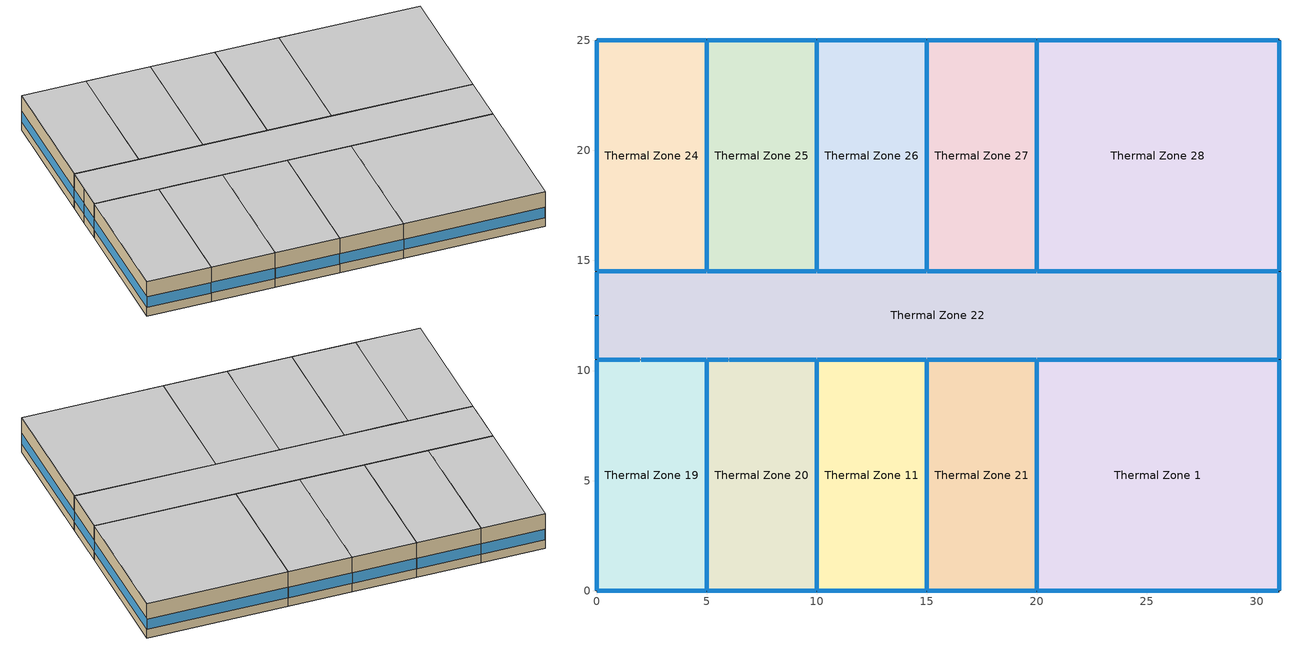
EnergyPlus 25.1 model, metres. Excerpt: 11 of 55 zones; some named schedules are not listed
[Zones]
Thermal Zone 1
 floor to Thermal Zone 4 (Typical Interior Floor): 31,10.5 31,0 20,0 20,10.5 z3.05
 wall outside (Surface 108 c tbd (R 1.0x Solar 1.0x Therm 1.0x)): 31,0 31,10.5 z3.05:6.1
 wall outside (Surface 109 c tbd (R 1.0x Solar 1.0x Therm 1.0x)): 20,0 31,0 z3.05:6.1
 wall to Thermal Zone 22 (Typical Interior Wall): 31,10.5 20,10.5 z3.05:6.1
 wall to Thermal Zone 21 (Typical Interior Wall): 20,10.5 20,0 z3.05:6.1
 window inside (Typical Interior Window): 30.97,10.5 20.03,10.5 / 20,10.47 20,0.03 z3.81:4.73
 window (Customized Fenestration: u=3.36): 31,0.03 31,10.47 / 20.03,0 30.97,0 z3.81:4.73
 ceiling to Thermal Zone 8 (Typical Interior Ceiling): 31,0 31,10.5 20,10.5 20,0 z6.1
Thermal Zone 11
 floor to Thermal Zone 7 (Typical Interior Floor): 15,10.5 15,0 10,0 10,10.5 z3.05
 wall outside (Surface 95 c tbd (R 1.0x Solar 1.0x Therm 1.0x)): 10,0 15,0 z3.05:6.1
 wall to Thermal Zone 20 (Typical Interior Wall): 10,10.5 10,0 z3.05:6.1
 wall to Thermal Zone 22 (Typical Interior Wall): 15,10.5 10,10.5 z3.05:6.1
 wall to Thermal Zone 21 (Typical Interior Wall): 15,0 15,10.5 z3.05:6.1
 window (Customized Fenestration: u=3.36): 10.03,0 14.97,0 z3.81:4.73
 window inside (Typical Interior Window): 10,10.47 10,0.03 / 14.97,10.5 10.03,10.5 / 15,0.03 15,10.47 z3.81:4.73
 ceiling to Thermal Zone 18 (Typical Interior Ceiling): 15,0 15,10.5 10,10.5 10,0 z6.1
Thermal Zone 19
 floor to Thermal Zone 5 (Typical Interior Floor): 5,10.5 5,0 0,0 0,10.5 z3.05
 wall outside (Surface 81 c tbd (R 1.0x Solar 1.0x Therm 1.0x)): 0,0 5,0 z3.05:6.1
 wall outside (Surface 82 c tbd (R 1.0x Solar 1.0x Therm 1.0x)): 0,10.5 0,0 z3.05:6.1
 wall to Thermal Zone 22 (Typical Interior Wall): 5,10.5 2,10.5 0,10.5 z3.05:6.1
 wall to Thermal Zone 20 (Typical Interior Wall): 5,0 5,10.5 z3.05:6.1
 window (Customized Fenestration: u=3.36): 0.03,0 4.97,0 / 0,10.47 0,0.03 z3.81:4.73
 window inside (Typical Interior Window): 1.97,10.5 0.03,10.5 z3.81:4.75; 4.97,10.5 2.03,10.5 z3.81:4.74; 5,0.03 5,10.47 z3.81:4.73
 ceiling to Thermal Zone 30 (Typical Interior Ceiling): 5,0 5,10.5 0,10.5 0,0 z6.1
Thermal Zone 20
 floor to Thermal Zone 3 (Typical Interior Floor): 10,10.5 10,0 5,0 5,10.5 z3.05
 wall outside (Surface 88 c tbd (R 1.0x Solar 1.0x Therm 1.0x)): 5,0 10,0 z3.05:6.1
 wall to Thermal Zone 22 (Typical Interior Wall): 10,10.5 6,10.5 5,10.5 z3.05:6.1
 window (Customized Fenestration: u=3.36): 5.03,0 9.97,0 z3.81:4.73
 window inside (Typical Interior Window): 5.97,10.5 5.03,10.5 z3.81:4.77; 9.97,10.5 6.03,10.5 z3.81:4.73
 ceiling to Thermal Zone 31 (Typical Interior Ceiling): 10,0 10,10.5 5,10.5 5,0 z6.1
Thermal Zone 21
 floor to Thermal Zone 9 (Typical Interior Floor): 20,10.5 20,0 15,0 15,10.5 z3.05
 wall outside (Surface 101 c tbd (R 1.0x Solar 1.0x Therm 1.0x)): 15,0 20,0 z3.05:6.1
 wall to Thermal Zone 22 (Typical Interior Wall): 20,10.5 15,10.5 z3.05:6.1
 window (Customized Fenestration: u=3.36): 15.03,0 19.97,0 z3.81:4.73
 window inside (Typical Interior Window): 19.97,10.5 15.03,10.5 z3.81:4.73
 ceiling to Thermal Zone 34 (Typical Interior Ceiling): 20,0 20,10.5 15,10.5 15,0 z6.1
Thermal Zone 22
 floor to Thermal Zone 10 (Typical Interior Floor): 31,14.5 31,10.5 0,10.5 0,14.5 z3.05
 wall outside (Surface 113 c tbd (R 1.0x Solar 1.0x Therm 1.0x)): 31,10.5 31,14.5 z3.05:6.1
 wall outside (Surface 121 c tbd (R 1.0x Solar 1.0x Therm 1.0x)): 0,12.5 0,10.5 z3.05:6.1
 wall outside (Surface 122 c tbd (R 1.0x Solar 1.0x Therm 1.0x)): 0,14.5 0,12.5 z3.05:6.1
 wall to Thermal Zone 24 (Typical Interior Wall): 5,14.5 0,14.5 z3.05:6.1
 wall to Thermal Zone 25 (Typical Interior Wall): 10,14.5 5,14.5 z3.05:6.1
 wall to Thermal Zone 26 (Typical Interior Wall): 15,14.5 10,14.5 z3.05:6.1
 wall to Thermal Zone 27 (Typical Interior Wall): 20,14.5 15,14.5 z3.05:6.1
 wall to Thermal Zone 28 (Typical Interior Wall): 31,14.5 20,14.5 z3.05:6.1
 window (Customized Fenestration: u=3.36): 31,10.53 31,14.47 z3.81:4.73; 0,12.47 0,10.53 / 0,14.47 0,12.53 z3.81:4.75
 window inside (Typical Interior Window): 4.97,14.5 0.03,14.5 / 9.97,14.5 5.03,14.5 / 14.97,14.5 10.03,14.5 / 19.97,14.5 15.03,14.5 / 30.97,14.5 20.03,14.5 z3.81:4.73
 ceiling to Thermal Zone 35 (Typical Interior Ceiling): 31,10.5 31,14.5 0,14.5 0,10.5 z6.1
Thermal Zone 24
 floor to Thermal Zone 2 (Typical Interior Floor): 5,25 5,14.5 0,14.5 0,25 z3.05
 wall outside (Surface 131 c tbd (R 1.0x Solar 1.0x Therm 1.0x)): 0,25 0,14.5 z3.05:6.1
 wall outside (Surface 132 c tbd (R 1.0x Solar 1.0x Therm 1.0x)): 5,25 0,25 z3.05:6.1
 wall to Thermal Zone 25 (Typical Interior Wall): 5,14.5 5,25 z3.05:6.1
 window (Customized Fenestration: u=3.36): 0,24.97 0,14.53 / 4.97,25 0.03,25 z3.81:4.73
 window inside (Typical Interior Window): 5,14.53 5,24.97 z3.81:4.73
 ceiling to Thermal Zone 36 (Typical Interior Ceiling): 5,14.5 5,25 0,25 0,14.5 z6.1
Thermal Zone 25
 floor to Thermal Zone 13 (Typical Interior Floor): 10,25 10,14.5 5,14.5 5,25 z3.05
 wall outside (Surface 138 c tbd (R 1.0x Solar 1.0x Therm 1.0x)): 10,25 5,25 z3.05:6.1
 wall to Thermal Zone 26 (Typical Interior Wall): 10,14.5 10,25 z3.05:6.1
 window (Customized Fenestration: u=3.36): 9.97,25 5.03,25 z3.81:4.73
 window inside (Typical Interior Window): 10,14.53 10,24.97 z3.81:4.73
 ceiling to Thermal Zone 38 (Typical Interior Ceiling): 10,14.5 10,25 5,25 5,14.5 z6.1
Thermal Zone 26
 floor to Thermal Zone 12 (Typical Interior Floor): 15,25 15,14.5 10,14.5 10,25 z3.05
 wall outside (Surface 144 c tbd (R 1.0x Solar 1.0x Therm 1.0x)): 15,25 10,25 z3.05:6.1
 wall to Thermal Zone 27 (Typical Interior Wall): 15,14.5 15,25 z3.05:6.1
 window (Customized Fenestration: u=3.36): 14.97,25 10.03,25 z3.81:4.73
 window inside (Typical Interior Window): 15,14.53 15,24.97 z3.81:4.73
 ceiling to Thermal Zone 40 (Typical Interior Ceiling): 15,14.5 15,25 10,25 10,14.5 z6.1
Thermal Zone 27
 floor to Thermal Zone 15 (Typical Interior Floor): 20,25 20,14.5 15,14.5 15,25 z3.05
 wall outside (Surface 150 c tbd (R 1.0x Solar 1.0x Therm 1.0x)): 20,25 15,25 z3.05:6.1
 wall to Thermal Zone 28 (Typical Interior Wall): 20,14.5 20,25 z3.05:6.1
 window (Customized Fenestration: u=3.36): 19.97,25 15.03,25 z3.81:4.73
 window inside (Typical Interior Window): 20,14.53 20,24.97 z3.81:4.73
 ceiling to Thermal Zone 29 (Typical Interior Ceiling): 20,14.5 20,25 15,25 15,14.5 z6.1
Thermal Zone 28
 floor to Thermal Zone 16 (Typical Interior Floor): 31,25 31,14.5 20,14.5 20,25 z3.05
 wall outside (Surface 154 c tbd (R 1.0x Solar 1.0x Therm 1.0x)): 31,25 20,25 z3.05:6.1
 wall outside (Surface 155 c tbd (R 1.0x Solar 1.0x Therm 1.0x)): 31,14.5 31,25 z3.05:6.1
 window (Customized Fenestration: u=3.36): 30.97,25 20.03,25 / 31,14.53 31,24.97 z3.81:4.73
 ceiling to Thermal Zone 42 (Typical Interior Ceiling): 31,14.5 31,25 20,25 20,14.5 z6.1
[Building]
Building 1
[Site:Location]
Montreal-Trudeau Intl AP: Latitude {deg}=45.4706; Longitude {deg}=-73.7408; Time Zone {hr}=-5; Elevation {m}=36; Keep Site Location Information=No
[SizingPeriod:DesignDay] Day of Month=21; Dry-Bulb Temperature Range Modifier Type=DefaultMultipliers; Barometric Pressure {Pa}=100893; Rain Indicator=No; Snow Indicator=No; Daylight Saving Time Indicator=No; Begin Environment Reset Mode=FullResetAtBeginEnvironment
Name | Month | Day Type | Maximum Dry-Bulb Temperature {C} | Daily Dry-Bulb Temperature Range {deltaC} | Humidity Condition Type | Wetbulb or DewPoint at Maximum Dry-Bulb {C} | Wind Speed {m/s} | Wind Direction {deg} | Solar Model Indicator | ASHRAE Clear Sky Optical Depth for Beam Irradiance (taub) | ASHRAE Clear Sky Optical Depth for Diffuse Irradiance (taud) | Enthalpy at Maximum Dry-Bulb {J/kg} | Sky Clearness
Montreal Int'l Ann Clg .4% Condns DB=>MWB | 7 | SummerDesignDay | 30 | 9.3 | Wetbulb | 22.1 | 4.9 | 220 | ASHRAETau | 0.465 | 1.966
Montreal Int'l Ann Clg .4% Condns DP=>MDB | 7 | SummerDesignDay | 26 | 9.3 | Dewpoint | 21.6 | 4.9 | 220 | ASHRAETau | 0.465 | 1.966
Montreal Int'l Ann Clg .4% Condns Enth=>MDB | 7 | SummerDesignDay | 28.1 | 9.3 | Enthalpy |  | 4.9 | 220 | ASHRAETau | 0.465 | 1.966 | 69300
Montreal Int'l Ann Clg .4% Condns WB=>MDB | 7 | SummerDesignDay | 28.1 | 9.3 | Wetbulb | 23.2 | 4.9 | 220 | ASHRAETau | 0.465 | 1.966
Montreal Int'l Ann Clg 1% Condns DB=>MWB | 7 | SummerDesignDay | 28.5 | 9.3 | Wetbulb | 21.1 | 4.9 | 220 | ASHRAETau | 0.465 | 1.966
Montreal Int'l Ann Clg 1% Condns DP=>MDB | 7 | SummerDesignDay | 25.2 | 9.3 | Dewpoint | 20.7 | 4.9 | 220 | ASHRAETau | 0.465 | 1.966
Montreal Int'l Ann Clg 1% Condns Enth=>MDB | 7 | SummerDesignDay | 26.7 | 9.3 | Enthalpy |  | 4.9 | 220 | ASHRAETau | 0.465 | 1.966 | 65500
Montreal Int'l Ann Clg 1% Condns WB=>MDB | 7 | SummerDesignDay | 26.6 | 9.3 | Wetbulb | 22.2 | 4.9 | 220 | ASHRAETau | 0.465 | 1.966
Montreal Int'l Ann Clg 2% Condns DB=>MWB | 7 | SummerDesignDay | 27.1 | 9.3 | Wetbulb | 20.2 | 4.9 | 220 | ASHRAETau | 0.465 | 1.966
Montreal Int'l Ann Clg 2% Condns DP=>MDB | 7 | SummerDesignDay | 24.2 | 9.3 | Dewpoint | 19.8 | 4.9 | 220 | ASHRAETau | 0.465 | 1.966
Montreal Int'l Ann Clg 2% Condns Enth=>MDB | 7 | SummerDesignDay | 25.6 | 9.3 | Enthalpy |  | 4.9 | 220 | ASHRAETau | 0.465 | 1.966 | 62300
Montreal Int'l Ann Clg 2% Condns WB=>MDB | 7 | SummerDesignDay | 25.6 | 9.3 | Wetbulb | 21.4 | 4.9 | 220 | ASHRAETau | 0.465 | 1.966
Montreal Int'l Ann Htg 99% Condns DB | 1 | WinterDesignDay | -21.1 | 0 | Wetbulb | -21.1 | 3.9 | 260 | ASHRAEClearSky |  |  |  | 0
Montreal Int'l Ann Htg 99.6% Condns DB | 1 | WinterDesignDay | -23.7 | 0 | Wetbulb | -23.7 | 3.9 | 260 | ASHRAEClearSky |  |  |  | 0
Montreal Int'l Ann Htg Wind 99% Condns WS=>MCDB | 1 | WinterDesignDay | -7.9 | 0 | Wetbulb | -7.9 | 11.5 | 260 | ASHRAEClearSky |  |  |  | 0
Montreal Int'l Ann Htg Wind 99.6% Condns WS=>MCDB | 1 | WinterDesignDay | -5.3 | 0 | Wetbulb | -5.3 | 12.9 | 260 | ASHRAEClearSky |  |  |  | 0
Montreal Int'l Ann Hum_n 99% Condns DP=>MCDB | 1 | WinterDesignDay | -20.6 | 0 | Dewpoint | -27.9 | 3.9 | 260 | ASHRAEClearSky |  |  |  | 0
Montreal Int'l Ann Hum_n 99.6% Condns DP=>MCDB | 1 | WinterDesignDay | -23 | 0 | Dewpoint | -30.5 | 3.9 | 260 | ASHRAEClearSky |  |  |  | 0
[Material] Thermal Absorptance=0.9
Name | Roughness | Thickness {m} | Conductivity {W/m-K} | Density {kg/m3} | Specific Heat {J/kg-K} | Solar Absorptance | Visible Absorptance
100mm Normalweight concrete floor | MediumRough | 0.1016 | 2.31045 | 2322 | 832.557 | 0.7 | 0.7
AQNC2024brick (fired clay) (R 1.0x Solar 1.0x Therm 1.0x) 11; AQNC2024brick (fired clay) (R 1.0x Solar 1.0x Therm 1.0x) 24; AQNC2024brick (fired clay) (R 1.0x Solar 1.0x Therm 1.0x) 27; AQNC2024brick (fired clay) (R 1.0x Solar 1.0x Therm 1.0x) 30; AQNC2024brick (fired clay) (R 1.0x Solar 1.0x Therm 1.0x) 32; AQNC2024brick (fired clay) (R 1.0x Solar 1.0x Therm 1.0x) 34; AQNC2024brick (fired clay) (R 1.0x Solar 1.0x Therm 1.0x) 36; AQNC2024brick (fired clay) (R 1.0x Solar 1.0x Therm 1.0x) 37; AQNC2024brick (fired clay) (R 1.0x Solar 1.0x Therm 1.0x) 38; AQNC2024brick (fired clay) (R 1.0x Solar 1.0x Therm 1.0x) 39; AQNC2024brick (fired clay) (R 1.0x Solar 1.0x Therm 1.0x) 41; AQNC2024brick (fired clay) (R 1.0x Solar 1.0x Therm 1.0x) 42; AQNC2024brick (fired clay) (R 1.0x Solar 1.0x Therm 1.0x) 44; AQNC2024brick (fired clay) (R 1.0x Solar 1.0x Therm 1.0x) 45; AQNC2024brick (fired clay) (R 1.0x Solar 1.0x Therm 1.0x) 46; AQNC2024brick (fired clay) (R 1.0x Solar 1.0x Therm 1.0x) 5; AQNC2024brick (fired clay) (R 1.0x Solar 1.0x Therm 1.0x) 9 | MediumRough | 0.1 | 1.43 | 2400 | 840 | 0.7 | 0.7
G01 13mm gypsum board | Smooth | 0.0127 | 0.160031 | 800.001 | 1090.73 | 0.7 | 0.5
Generic Brick (R 1.0x Solar 1.0x Therm 1.0x) 11; Generic Brick (R 1.0x Solar 1.0x Therm 1.0x) 24; Generic Brick (R 1.0x Solar 1.0x Therm 1.0x) 27; Generic Brick (R 1.0x Solar 1.0x Therm 1.0x) 30; Generic Brick (R 1.0x Solar 1.0x Therm 1.0x) 32; Generic Brick (R 1.0x Solar 1.0x Therm 1.0x) 34; Generic Brick (R 1.0x Solar 1.0x Therm 1.0x) 36; Generic Brick (R 1.0x Solar 1.0x Therm 1.0x) 37; Generic Brick (R 1.0x Solar 1.0x Therm 1.0x) 38; Generic Brick (R 1.0x Solar 1.0x Therm 1.0x) 39; Generic Brick (R 1.0x Solar 1.0x Therm 1.0x) 41; Generic Brick (R 1.0x Solar 1.0x Therm 1.0x) 42; Generic Brick (R 1.0x Solar 1.0x Therm 1.0x) 44; Generic Brick (R 1.0x Solar 1.0x Therm 1.0x) 45; Generic Brick (R 1.0x Solar 1.0x Therm 1.0x) 46; Generic Brick (R 1.0x Solar 1.0x Therm 1.0x) 5; Generic Brick (R 1.0x Solar 1.0x Therm 1.0x) 9 | MediumRough | 0.1 | 0.9 | 1920 | 790 | 0.65 | 0.65
Generic Gypsum Board (R 1.0x Solar 1.0x Therm 1.0x) 11; Generic Gypsum Board (R 1.0x Solar 1.0x Therm 1.0x) 24; Generic Gypsum Board (R 1.0x Solar 1.0x Therm 1.0x) 27; Generic Gypsum Board (R 1.0x Solar 1.0x Therm 1.0x) 30; Generic Gypsum Board (R 1.0x Solar 1.0x Therm 1.0x) 32; Generic Gypsum Board (R 1.0x Solar 1.0x Therm 1.0x) 34; Generic Gypsum Board (R 1.0x Solar 1.0x Therm 1.0x) 36; Generic Gypsum Board (R 1.0x Solar 1.0x Therm 1.0x) 37; Generic Gypsum Board (R 1.0x Solar 1.0x Therm 1.0x) 38; Generic Gypsum Board (R 1.0x Solar 1.0x Therm 1.0x) 39; Generic Gypsum Board (R 1.0x Solar 1.0x Therm 1.0x) 41; Generic Gypsum Board (R 1.0x Solar 1.0x Therm 1.0x) 42; Generic Gypsum Board (R 1.0x Solar 1.0x Therm 1.0x) 44; Generic Gypsum Board (R 1.0x Solar 1.0x Therm 1.0x) 45; Generic Gypsum Board (R 1.0x Solar 1.0x Therm 1.0x) 46; Generic Gypsum Board (R 1.0x Solar 1.0x Therm 1.0x) 5; Generic Gypsum Board (R 1.0x Solar 1.0x Therm 1.0x) 9 | MediumSmooth | 0.0127 | 0.16 | 800 | 1090 | 0.5 | 0.5
Generic Wall Air Gap (R 1.0x Solar 1.0x Therm 1.0x) 11; Generic Wall Air Gap (R 1.0x Solar 1.0x Therm 1.0x) 24; Generic Wall Air Gap (R 1.0x Solar 1.0x Therm 1.0x) 27; Generic Wall Air Gap (R 1.0x Solar 1.0x Therm 1.0x) 30; Generic Wall Air Gap (R 1.0x Solar 1.0x Therm 1.0x) 32; Generic Wall Air Gap (R 1.0x Solar 1.0x Therm 1.0x) 34; Generic Wall Air Gap (R 1.0x Solar 1.0x Therm 1.0x) 36; Generic Wall Air Gap (R 1.0x Solar 1.0x Therm 1.0x) 37; Generic Wall Air Gap (R 1.0x Solar 1.0x Therm 1.0x) 38; Generic Wall Air Gap (R 1.0x Solar 1.0x Therm 1.0x) 39; Generic Wall Air Gap (R 1.0x Solar 1.0x Therm 1.0x) 41; Generic Wall Air Gap (R 1.0x Solar 1.0x Therm 1.0x) 42; Generic Wall Air Gap (R 1.0x Solar 1.0x Therm 1.0x) 44; Generic Wall Air Gap (R 1.0x Solar 1.0x Therm 1.0x) 45; Generic Wall Air Gap (R 1.0x Solar 1.0x Therm 1.0x) 46; Generic Wall Air Gap (R 1.0x Solar 1.0x Therm 1.0x) 5; Generic Wall Air Gap (R 1.0x Solar 1.0x Therm 1.0x) 9 | Smooth | 0.1 | 0.667 | 1.28 | 1000 | 0.7 | 0.7
Surface 101 m tbd (R 1.0x Solar 1.0x Therm 1.0x); Surface 113 m tbd (R 1.0x Solar 1.0x Therm 1.0x); Surface 121 m tbd (R 1.0x Solar 1.0x Therm 1.0x); Surface 122 m tbd (R 1.0x Solar 1.0x Therm 1.0x); Surface 138 m tbd (R 1.0x Solar 1.0x Therm 1.0x); Surface 144 m tbd (R 1.0x Solar 1.0x Therm 1.0x); Surface 150 m tbd (R 1.0x Solar 1.0x Therm 1.0x); Surface 88 m tbd (R 1.0x Solar 1.0x Therm 1.0x); Surface 95 m tbd (R 1.0x Solar 1.0x Therm 1.0x) | MediumRough | 0.1 | 0.0673245 | 15 | 1500 | 0.7 | 0.7
Surface 108 m tbd (R 1.0x Solar 1.0x Therm 1.0x); Surface 131 m tbd (R 1.0x Solar 1.0x Therm 1.0x); Surface 155 m tbd (R 1.0x Solar 1.0x Therm 1.0x); Surface 82 m tbd (R 1.0x Solar 1.0x Therm 1.0x) | MediumRough | 0.1 | 0.0702157 | 15 | 1500 | 0.7 | 0.7
Surface 109 m tbd (R 1.0x Solar 1.0x Therm 1.0x); Surface 154 m tbd (R 1.0x Solar 1.0x Therm 1.0x) | MediumRough | 0.1 | 0.0700843 | 15 | 1500 | 0.7 | 0.7
Surface 132 m tbd (R 1.0x Solar 1.0x Therm 1.0x); Surface 81 m tbd (R 1.0x Solar 1.0x Therm 1.0x) | MediumRough | 0.1 | 0.073396 | 15 | 1500 | 0.7 | 0.7
[Material:NoMass]
CP02 CARPET PAD 3: Roughness=Smooth; Thermal Resistance {m2-K/W}=0.21648; Thermal Absorptance=0.9; Solar Absorptance=0.7; Visible Absorptance=0.8
[WindowMaterial:Glazing]
Clear 3mm 1: Optical Data Type=SpectralAverage; Thickness {m}=0.003; Solar Transmittance at Normal Incidence=0.837; Front Side Solar Reflectance at Normal Incidence=0.075; Back Side Solar Reflectance at Normal Incidence=0.075; Visible Transmittance at Normal Incidence=0.898; Front Side Visible Reflectance at Normal Incidence=0.081; Back Side Visible Reflectance at Normal Incidence=0.081; Infrared Transmittance at Normal Incidence=0; Front Side Infrared Hemispherical Emissivity=0.84; Back Side Infrared Hemispherical Emissivity=0.84; Conductivity {W/m-K}=0.9; Dirt Correction Factor for Solar and Visible Transmittance=1; Solar Diffusing=No
[WindowMaterial:SimpleGlazingSystem]
Fenestration U=3.32 0.66 1: U-Factor {W/m2-K}=3.32; Solar Heat Gain Coefficient=0.66; Visible Transmittance=0.21
[Construction]
Customized Fenestration: u=3.36: Fenestration U=3.32 0.66 1
Surface 101 c tbd (R 1.0x Solar 1.0x Therm 1.0x): Generic Brick (R 1.0x Solar 1.0x Therm 1.0x) 32, AQNC2024brick (fired clay) (R 1.0x Solar 1.0x Therm 1.0x) 32, Surface 101 m tbd (R 1.0x Solar 1.0x Therm 1.0x), Generic Wall Air Gap (R 1.0x Solar 1.0x Therm 1.0x) 32, Generic Gypsum Board (R 1.0x Solar 1.0x Therm 1.0x) 32
Surface 108 c tbd (R 1.0x Solar 1.0x Therm 1.0x): Generic Brick (R 1.0x Solar 1.0x Therm 1.0x) 5, AQNC2024brick (fired clay) (R 1.0x Solar 1.0x Therm 1.0x) 5, Surface 108 m tbd (R 1.0x Solar 1.0x Therm 1.0x), Generic Wall Air Gap (R 1.0x Solar 1.0x Therm 1.0x) 5, Generic Gypsum Board (R 1.0x Solar 1.0x Therm 1.0x) 5
Surface 109 c tbd (R 1.0x Solar 1.0x Therm 1.0x): Generic Brick (R 1.0x Solar 1.0x Therm 1.0x) 34, AQNC2024brick (fired clay) (R 1.0x Solar 1.0x Therm 1.0x) 34, Surface 109 m tbd (R 1.0x Solar 1.0x Therm 1.0x), Generic Wall Air Gap (R 1.0x Solar 1.0x Therm 1.0x) 34, Generic Gypsum Board (R 1.0x Solar 1.0x Therm 1.0x) 34
Surface 113 c tbd (R 1.0x Solar 1.0x Therm 1.0x): Generic Brick (R 1.0x Solar 1.0x Therm 1.0x) 36, AQNC2024brick (fired clay) (R 1.0x Solar 1.0x Therm 1.0x) 36, Surface 113 m tbd (R 1.0x Solar 1.0x Therm 1.0x), Generic Wall Air Gap (R 1.0x Solar 1.0x Therm 1.0x) 36, Generic Gypsum Board (R 1.0x Solar 1.0x Therm 1.0x) 36
Surface 121 c tbd (R 1.0x Solar 1.0x Therm 1.0x): Generic Brick (R 1.0x Solar 1.0x Therm 1.0x) 37, AQNC2024brick (fired clay) (R 1.0x Solar 1.0x Therm 1.0x) 37, Surface 121 m tbd (R 1.0x Solar 1.0x Therm 1.0x), Generic Wall Air Gap (R 1.0x Solar 1.0x Therm 1.0x) 37, Generic Gypsum Board (R 1.0x Solar 1.0x Therm 1.0x) 37
Surface 122 c tbd (R 1.0x Solar 1.0x Therm 1.0x): Generic Brick (R 1.0x Solar 1.0x Therm 1.0x) 38, AQNC2024brick (fired clay) (R 1.0x Solar 1.0x Therm 1.0x) 38, Surface 122 m tbd (R 1.0x Solar 1.0x Therm 1.0x), Generic Wall Air Gap (R 1.0x Solar 1.0x Therm 1.0x) 38, Generic Gypsum Board (R 1.0x Solar 1.0x Therm 1.0x) 38
Surface 131 c tbd (R 1.0x Solar 1.0x Therm 1.0x): Generic Brick (R 1.0x Solar 1.0x Therm 1.0x) 41, AQNC2024brick (fired clay) (R 1.0x Solar 1.0x Therm 1.0x) 41, Surface 131 m tbd (R 1.0x Solar 1.0x Therm 1.0x), Generic Wall Air Gap (R 1.0x Solar 1.0x Therm 1.0x) 41, Generic Gypsum Board (R 1.0x Solar 1.0x Therm 1.0x) 41
Surface 132 c tbd (R 1.0x Solar 1.0x Therm 1.0x): Generic Brick (R 1.0x Solar 1.0x Therm 1.0x) 42, AQNC2024brick (fired clay) (R 1.0x Solar 1.0x Therm 1.0x) 42, Surface 132 m tbd (R 1.0x Solar 1.0x Therm 1.0x), Generic Wall Air Gap (R 1.0x Solar 1.0x Therm 1.0x) 42, Generic Gypsum Board (R 1.0x Solar 1.0x Therm 1.0x) 42
Surface 138 c tbd (R 1.0x Solar 1.0x Therm 1.0x): Generic Brick (R 1.0x Solar 1.0x Therm 1.0x) 44, AQNC2024brick (fired clay) (R 1.0x Solar 1.0x Therm 1.0x) 44, Surface 138 m tbd (R 1.0x Solar 1.0x Therm 1.0x), Generic Wall Air Gap (R 1.0x Solar 1.0x Therm 1.0x) 44, Generic Gypsum Board (R 1.0x Solar 1.0x Therm 1.0x) 44
Surface 144 c tbd (R 1.0x Solar 1.0x Therm 1.0x): Generic Brick (R 1.0x Solar 1.0x Therm 1.0x) 45, AQNC2024brick (fired clay) (R 1.0x Solar 1.0x Therm 1.0x) 45, Surface 144 m tbd (R 1.0x Solar 1.0x Therm 1.0x), Generic Wall Air Gap (R 1.0x Solar 1.0x Therm 1.0x) 45, Generic Gypsum Board (R 1.0x Solar 1.0x Therm 1.0x) 45
Surface 150 c tbd (R 1.0x Solar 1.0x Therm 1.0x): Generic Brick (R 1.0x Solar 1.0x Therm 1.0x) 39, AQNC2024brick (fired clay) (R 1.0x Solar 1.0x Therm 1.0x) 39, Surface 150 m tbd (R 1.0x Solar 1.0x Therm 1.0x), Generic Wall Air Gap (R 1.0x Solar 1.0x Therm 1.0x) 39, Generic Gypsum Board (R 1.0x Solar 1.0x Therm 1.0x) 39
Surface 154 c tbd (R 1.0x Solar 1.0x Therm 1.0x): Generic Brick (R 1.0x Solar 1.0x Therm 1.0x) 46, AQNC2024brick (fired clay) (R 1.0x Solar 1.0x Therm 1.0x) 46, Surface 154 m tbd (R 1.0x Solar 1.0x Therm 1.0x), Generic Wall Air Gap (R 1.0x Solar 1.0x Therm 1.0x) 46, Generic Gypsum Board (R 1.0x Solar 1.0x Therm 1.0x) 46
Surface 155 c tbd (R 1.0x Solar 1.0x Therm 1.0x): Generic Brick (R 1.0x Solar 1.0x Therm 1.0x) 24, AQNC2024brick (fired clay) (R 1.0x Solar 1.0x Therm 1.0x) 24, Surface 155 m tbd (R 1.0x Solar 1.0x Therm 1.0x), Generic Wall Air Gap (R 1.0x Solar 1.0x Therm 1.0x) 24, Generic Gypsum Board (R 1.0x Solar 1.0x Therm 1.0x) 24
Surface 81 c tbd (R 1.0x Solar 1.0x Therm 1.0x): Generic Brick (R 1.0x Solar 1.0x Therm 1.0x) 27, AQNC2024brick (fired clay) (R 1.0x Solar 1.0x Therm 1.0x) 27, Surface 81 m tbd (R 1.0x Solar 1.0x Therm 1.0x), Generic Wall Air Gap (R 1.0x Solar 1.0x Therm 1.0x) 27, Generic Gypsum Board (R 1.0x Solar 1.0x Therm 1.0x) 27
Surface 82 c tbd (R 1.0x Solar 1.0x Therm 1.0x): Generic Brick (R 1.0x Solar 1.0x Therm 1.0x) 9, AQNC2024brick (fired clay) (R 1.0x Solar 1.0x Therm 1.0x) 9, Surface 82 m tbd (R 1.0x Solar 1.0x Therm 1.0x), Generic Wall Air Gap (R 1.0x Solar 1.0x Therm 1.0x) 9, Generic Gypsum Board (R 1.0x Solar 1.0x Therm 1.0x) 9
Surface 88 c tbd (R 1.0x Solar 1.0x Therm 1.0x): Generic Brick (R 1.0x Solar 1.0x Therm 1.0x) 30, AQNC2024brick (fired clay) (R 1.0x Solar 1.0x Therm 1.0x) 30, Surface 88 m tbd (R 1.0x Solar 1.0x Therm 1.0x), Generic Wall Air Gap (R 1.0x Solar 1.0x Therm 1.0x) 30, Generic Gypsum Board (R 1.0x Solar 1.0x Therm 1.0x) 30
Surface 95 c tbd (R 1.0x Solar 1.0x Therm 1.0x): Generic Brick (R 1.0x Solar 1.0x Therm 1.0x) 11, AQNC2024brick (fired clay) (R 1.0x Solar 1.0x Therm 1.0x) 11, Surface 95 m tbd (R 1.0x Solar 1.0x Therm 1.0x), Generic Wall Air Gap (R 1.0x Solar 1.0x Therm 1.0x) 11, Generic Gypsum Board (R 1.0x Solar 1.0x Therm 1.0x) 11
Typical Interior Ceiling: CP02 CARPET PAD 3, 100mm Normalweight concrete floor
Typical Interior Floor: 100mm Normalweight concrete floor, CP02 CARPET PAD 3
Typical Interior Wall: G01 13mm gypsum board, G01 13mm gypsum board
Typical Interior Window: Clear 3mm 1
[Zone] Multiplier=1; Part of Total Floor Area=Yes
Thermal Zone 1; Thermal Zone 11; Thermal Zone 19; Thermal Zone 20; Thermal Zone 21; Thermal Zone 22; Thermal Zone 24; Thermal Zone 25; Thermal Zone 26; Thermal Zone 27; Thermal Zone 28
[Space]
Name | Zone | Space Type
Space 205 | Thermal Zone 1 | MURB lobby
Space 203 | Thermal Zone 11 | MURB small
Space 201 | Thermal Zone 19 | MURB small
Space 202 | Thermal Zone 20 | MURB small
Space 204 | Thermal Zone 21 | MURB small
Space 206 | Thermal Zone 22 | MURB large
Space 207 | Thermal Zone 24 | MURB small
Space 208 | Thermal Zone 25 | MURB small
Space 209 | Thermal Zone 26 | MURB small
Space 210 | Thermal Zone 27 | MURB small
Space 211 | Thermal Zone 28 | MURB large
[SpaceList]
MURB lobby: Space 105, Space 305, Space 205, Space 505
MURB large: Space 211, Space 106, Space 111, Space 206, Space 306, Space 311, Space 506, Space 405, Space 511
MURB small: Space 411, Space 103, Space 403, Space 502, Space 102, Space 101, Space 104, Space 107, Space 203, Space 109, Space 108, Space 408, Space 110, Space 303, Space 501, Space 201, Space 202, Space 204, Space 401, Space 207, Space 208, Space 209, Space 210, Space 310, Space 301, Space 302, Space 509, Space 504, Space 304, Space 307, Space 510, Space 308, Space 406, Space 309, Space 507, Space 402, Space 508, Space 404, Space 503, Space 407, Space 409, Space 410
[ZoneInfiltration:DesignFlowRate] Design Flow Rate Calculation Method=Flow/ExteriorArea; Flow Rate per Exterior Surface Area {m3/s-m2}=0.000330626; Constant Term Coefficient=0.1689; Temperature Term Coefficient=0.0232; Velocity Term Coefficient=0; Velocity Squared Term Coefficient=0.0143; Density Basis=Outdoor
Name | Zone or ZoneList or Space or SpaceList | Schedule
Space 205 HVAC Off Infiltration | Space 205 | Infiltration HVAC Off Schedule
Space 205 HVAC On Infiltration | Space 205 | Infiltration HVAC On Schedule
Space 203 HVAC Off Infiltration | Space 203 | Infiltration HVAC Off Schedule
Space 203 HVAC On Infiltration | Space 203 | Infiltration HVAC On Schedule
Space 201 HVAC Off Infiltration | Space 201 | Infiltration HVAC Off Schedule
Space 201 HVAC On Infiltration | Space 201 | Infiltration HVAC On Schedule
Space 202 HVAC Off Infiltration | Space 202 | Infiltration HVAC Off Schedule
Space 202 HVAC On Infiltration | Space 202 | Infiltration HVAC On Schedule
Space 204 HVAC Off Infiltration | Space 204 | Infiltration HVAC Off Schedule
Space 204 HVAC On Infiltration | Space 204 | Infiltration HVAC On Schedule
Space 206 HVAC Off Infiltration | Space 206 | Infiltration HVAC Off Schedule
Space 206 HVAC On Infiltration | Space 206 | Infiltration HVAC On Schedule
Space 207 HVAC Off Infiltration | Space 207 | Infiltration HVAC Off Schedule
Space 207 HVAC On Infiltration | Space 207 | Infiltration HVAC On Schedule
Space 208 HVAC Off Infiltration | Space 208 | Infiltration HVAC Off Schedule
Space 208 HVAC On Infiltration | Space 208 | Infiltration HVAC On Schedule
Space 209 HVAC Off Infiltration | Space 209 | Infiltration HVAC Off Schedule
Space 209 HVAC On Infiltration | Space 209 | Infiltration HVAC On Schedule
Space 210 HVAC Off Infiltration | Space 210 | Infiltration HVAC Off Schedule
Space 210 HVAC On Infiltration | Space 210 | Infiltration HVAC On Schedule
Space 211 HVAC Off Infiltration | Space 211 | Infiltration HVAC Off Schedule
Space 211 HVAC On Infiltration | Space 211 | Infiltration HVAC On Schedule
[ZoneControl:Thermostat] Temperature Difference Between Cutout And Setpoint {deltaC}=0
Name | Zone or ZoneList | Control Type Schedule | Control 1
Thermal Zone 1 Thermostat | Thermal Zone 1 | Thermal Zone 1 Thermostat Schedule | Thermostat Setpoint Dual Setpoint 1
Thermal Zone 11 Thermostat | Thermal Zone 11 | Thermal Zone 11 Thermostat Schedule | Thermostat Setpoint Dual Setpoint 26
Thermal Zone 19 Thermostat | Thermal Zone 19 | Thermal Zone 19 Thermostat Schedule | Thermostat Setpoint Dual Setpoint 46
Thermal Zone 20 Thermostat | Thermal Zone 20 | Thermal Zone 20 Thermostat Schedule | Thermostat Setpoint Dual Setpoint 53
Thermal Zone 21 Thermostat | Thermal Zone 21 | Thermal Zone 21 Thermostat Schedule | Thermostat Setpoint Dual Setpoint 45
Thermal Zone 22 Thermostat | Thermal Zone 22 | Thermal Zone 22 Thermostat Schedule | Thermostat Setpoint Dual Setpoint 54
Thermal Zone 24 Thermostat | Thermal Zone 24 | Thermal Zone 24 Thermostat Schedule | Thermostat Setpoint Dual Setpoint 55
Thermal Zone 25 Thermostat | Thermal Zone 25 | Thermal Zone 25 Thermostat Schedule | Thermostat Setpoint Dual Setpoint 50
Thermal Zone 26 Thermostat | Thermal Zone 26 | Thermal Zone 26 Thermostat Schedule | Thermostat Setpoint Dual Setpoint 43
Thermal Zone 27 Thermostat | Thermal Zone 27 | Thermal Zone 27 Thermostat Schedule | Thermostat Setpoint Dual Setpoint 41
Thermal Zone 28 Thermostat | Thermal Zone 28 | Thermal Zone 28 Thermostat Schedule | Thermostat Setpoint Dual Setpoint 37
[ThermostatSetpoint:DualSetpoint] Heating Setpoint Temperature Schedule=NECB-G-Thermostat Setpoint-Heating; Cooling Setpoint Temperature Schedule=NECB-G-Thermostat Setpoint-Cooling
Thermostat Setpoint Dual Setpoint 1; Thermostat Setpoint Dual Setpoint 26; Thermostat Setpoint Dual Setpoint 46; Thermostat Setpoint Dual Setpoint 53; Thermostat Setpoint Dual Setpoint 45; Thermostat Setpoint Dual Setpoint 54; Thermostat Setpoint Dual Setpoint 55; Thermostat Setpoint Dual Setpoint 50; Thermostat Setpoint Dual Setpoint 43; Thermostat Setpoint Dual Setpoint 41; Thermostat Setpoint Dual Setpoint 37
[Coil:Cooling:DX:SingleSpeed] Availability Schedule=Always On Discrete hvac_library; Gross Rated Total Cooling Capacity {W}=Autosize; Gross Rated Sensible Heat Ratio=Autosize; Gross Rated Cooling COP {W/W}=3; Rated Air Flow Rate {m3/s}=Autosize; Rated Evaporator Fan Power Per Volume Flow Rate 2017 {W/(m3/s)}=773.3; Rated Evaporator Fan Power Per Volume Flow Rate 2023 {W/(m3/s)}=934.4; Total Cooling Capacity Function of Temperature Curve=Curve Biquadratic 29; Total Cooling Capacity Function of Flow Fraction Curve=Curve Quadratic 35; Energy Input Ratio Function of Temperature Curve=Curve Biquadratic 30; Energy Input Ratio Function of Flow Fraction Curve=Curve Quadratic 36; Part Load Fraction Correlation Curve=Curve Quadratic 37; Minimum Outdoor Dry-Bulb Temperature for Compressor Operation {C}=-25; Nominal Time for Condensate Removal to Begin {s}=0; Ratio of Initial Moisture Evaporation Rate and Steady State Latent Capacity=0; Maximum Cycling Rate {cycles/hr}=0; Latent Capacity Time Constant {s}=0; Condenser Type=AirCooled; Evaporative Condenser Effectiveness=0; Evaporative Condenser Air Flow Rate {m3/s}=Autosize; Evaporative Condenser Pump Rated Power Consumption {W}=Autosize; Crankcase Heater Capacity {W}=0; Maximum Outdoor Dry-Bulb Temperature for Crankcase Heater Operation {C}=0; Basin Heater Capacity {W/K}=0; Basin Heater Setpoint Temperature {C}=10
Cycling Elec PTAC 1 Spd DX Clg Coil; Cycling Elec PTAC 1 Spd DX Clg Coil 50; Cycling Elec PTAC 1 Spd DX Clg Coil 52; Cycling Elec PTAC 1 Spd DX Clg Coil 51; Cycling Elec PTAC 1 Spd DX Clg Coil 54; Cycling Elec PTAC 1 Spd DX Clg Coil 4; Cycling Elec PTAC 1 Spd DX Clg Coil 22; Cycling Elec PTAC 1 Spd DX Clg Coil 12; Cycling Elec PTAC 1 Spd DX Clg Coil 3; Cycling Elec PTAC 1 Spd DX Clg Coil 18; Cycling Elec PTAC 1 Spd DX Clg Coil 27; Cycling Elec PTAC 1 Spd DX Clg Coil 43; Cycling Elec PTAC 1 Spd DX Clg Coil 16; Cycling Elec PTAC 1 Spd DX Clg Coil 23; Cycling Elec PTAC 1 Spd DX Clg Coil 1; Cycling Elec PTAC 1 Spd DX Clg Coil 10; Cycling Elec PTAC 1 Spd DX Clg Coil 24; Cycling Elec PTAC 1 Spd DX Clg Coil 2; Cycling Elec PTAC 1 Spd DX Clg Coil 6; Cycling Elec PTAC 1 Spd DX Clg Coil 14; Cycling Elec PTAC 1 Spd DX Clg Coil 17; Cycling Elec PTAC 1 Spd DX Clg Coil 5; Cycling Elec PTAC 1 Spd DX Clg Coil 47; Cycling Elec PTAC 1 Spd DX Clg Coil 28; Cycling Elec PTAC 1 Spd DX Clg Coil 25; Cycling Elec PTAC 1 Spd DX Clg Coil 7; Cycling Elec PTAC 1 Spd DX Clg Coil 26; Cycling Elec PTAC 1 Spd DX Clg Coil 11; Cycling Elec PTAC 1 Spd DX Clg Coil 29; Cycling Elec PTAC 1 Spd DX Clg Coil 8; Cycling Elec PTAC 1 Spd DX Clg Coil 30; Cycling Elec PTAC 1 Spd DX Clg Coil 13; Cycling Elec PTAC 1 Spd DX Clg Coil 19; Cycling Elec PTAC 1 Spd DX Clg Coil 53; Cycling Elec PTAC 1 Spd DX Clg Coil 9; Cycling Elec PTAC 1 Spd DX Clg Coil 31; Cycling Elec PTAC 1 Spd DX Clg Coil 32; Cycling Elec PTAC 1 Spd DX Clg Coil 20; Cycling Elec PTAC 1 Spd DX Clg Coil 15; Cycling Elec PTAC 1 Spd DX Clg Coil 21; Cycling Elec PTAC 1 Spd DX Clg Coil 38; Cycling Elec PTAC 1 Spd DX Clg Coil 41; Cycling Elec PTAC 1 Spd DX Clg Coil 39; Cycling Elec PTAC 1 Spd DX Clg Coil 35; Cycling Elec PTAC 1 Spd DX Clg Coil 44; Cycling Elec PTAC 1 Spd DX Clg Coil 42; Cycling Elec PTAC 1 Spd DX Clg Coil 40; Cycling Elec PTAC 1 Spd DX Clg Coil 33; Cycling Elec PTAC 1 Spd DX Clg Coil 36; Cycling Elec PTAC 1 Spd DX Clg Coil 34; Cycling Elec PTAC 1 Spd DX Clg Coil 37; Cycling Elec PTAC 1 Spd DX Clg Coil 49; Cycling Elec PTAC 1 Spd DX Clg Coil 45; Cycling Elec PTAC 1 Spd DX Clg Coil 46; Cycling Elec PTAC 1 Spd DX Clg Coil 48
[Zone equipment]
Thermal Zone 1: Elec Baseboard, Cycling PTAC DX Clg Elec Htg
Thermal Zone 11: Elec Baseboard 25, Cycling PTAC DX Clg Elec Htg 52
Thermal Zone 19: Elec Baseboard 45, Cycling PTAC DX Clg Elec Htg 27
Thermal Zone 20: Elec Baseboard 52, Cycling PTAC DX Clg Elec Htg 16
Thermal Zone 21: Elec Baseboard 44, Cycling PTAC DX Clg Elec Htg 23
Thermal Zone 22: Elec Baseboard 53, Cycling PTAC DX Clg Elec Htg 1
Thermal Zone 24: Elec Baseboard 54, Cycling PTAC DX Clg Elec Htg 24
Thermal Zone 25: Elec Baseboard 49, Cycling PTAC DX Clg Elec Htg 2
Thermal Zone 26: Elec Baseboard 42, Cycling PTAC DX Clg Elec Htg 6
Thermal Zone 27: Elec Baseboard 40, Cycling PTAC DX Clg Elec Htg 14
Thermal Zone 28: Elec Baseboard 36, Cycling PTAC DX Clg Elec Htg 17
[Sizing:Zone] Zone Cooling Design Supply Air Temperature Input Method=SupplyAirTemperature; Zone Cooling Design Supply Air Temperature {C}=14; Zone Cooling Design Supply Air Temperature Difference {deltaC}=11.11; Zone Heating Design Supply Air Temperature Input Method=SupplyAirTemperature; Zone Heating Design Supply Air Temperature {C}=40; Zone Heating Design Supply Air Temperature Difference {deltaC}=11.11; Zone Cooling Design Supply Air Humidity Ratio {kgWater/kgDryAir}=0.0085; Zone Heating Design Supply Air Humidity Ratio {kgWater/kgDryAir}=0.008; Cooling Design Air Flow Method=DesignDay; Cooling Design Air Flow Rate {m3/s}=0; Cooling Minimum Air Flow per Zone Floor Area {m3/s-m2}=0.000762; Cooling Minimum Air Flow {m3/s}=0; Cooling Minimum Air Flow Fraction=0; Heating Design Air Flow Method=DesignDay; Heating Design Air Flow Rate {m3/s}=0; Heating Maximum Air Flow per Zone Floor Area {m3/s-m2}=0.002032; Heating Maximum Air Flow {m3/s}=0.141576; Heating Maximum Air Flow Fraction=0.3; Account for Dedicated Outdoor Air System=No; Zone Load Sizing Method=Sensible Load Only No Latent Load; Zone Latent Cooling Design Supply Air Humidity Ratio Input Method=HumidityRatioDifference; Zone Cooling Design Supply Air Humidity Ratio Difference {kgWater/kgDryAir}=0.005; Zone Latent Heating Design Supply Air Humidity Ratio Input Method=HumidityRatioDifference; Zone Humidification Design Supply Air Humidity Ratio Difference {kgWater/kgDryAir}=0.005; Type of Space Sum to Use=Coincident
Name | Design Specification Outdoor Air Object
Thermal Zone 1 | Thermal Zone 1 Zero air DSOA
Thermal Zone 11 | Thermal Zone 11 Zero air DSOA
Thermal Zone 19 | Thermal Zone 19 Zero air DSOA
Thermal Zone 20 | Thermal Zone 20 Zero air DSOA
Thermal Zone 21 | Thermal Zone 21 Zero air DSOA
Thermal Zone 22 | Thermal Zone 22 Zero air DSOA
Thermal Zone 24 | Thermal Zone 24 Zero air DSOA
Thermal Zone 25 | Thermal Zone 25 Zero air DSOA
Thermal Zone 26 | Thermal Zone 26 Zero air DSOA
Thermal Zone 27 | Thermal Zone 27 Zero air DSOA
Thermal Zone 28 | Thermal Zone 28 Zero air DSOA
[DesignSpecification:OutdoorAir] Outdoor Air Method=Sum; Outdoor Air Flow per Person {m3/s-person}=0; Outdoor Air Flow per Zone Floor Area {m3/s-m2}=0; Outdoor Air Flow per Zone {m3/s}=0; Outdoor Air Flow Air Changes per Hour {1/hr}=0
Thermal Zone 1 Zero air DSOA; Thermal Zone 11 Zero air DSOA; Thermal Zone 19 Zero air DSOA; Thermal Zone 20 Zero air DSOA; Thermal Zone 21 Zero air DSOA; Thermal Zone 22 Zero air DSOA; Thermal Zone 24 Zero air DSOA; Thermal Zone 25 Zero air DSOA; Thermal Zone 26 Zero air DSOA; Thermal Zone 27 Zero air DSOA; Thermal Zone 28 Zero air DSOA
[Lights] Schedule=Eclairageint; Design Level Calculation Method=LightingLevel; Lighting Level {W}=241.35; Fraction Radiant=0.4; Fraction Visible=0.2; Fraction Replaceable=1
Name | Zone or ZoneList or Space or SpaceList
Lights 1 | MURB large
Lights 2 | MURB small
[People] Number of People Schedule=MidriseApartment Apartment Occ 3; Number of People Calculation Method=People/Area; People per Floor Area {person/m2}=0.0283091; Fraction Radiant=0.3; Activity Level Schedule=MidriseApartment Activity 3
Name | Zone or ZoneList or Space or SpaceList
People 1 | MURB large
People 2 | MURB small
[ElectricEquipment] Design Level Calculation Method=EquipmentLevel
Name | Zone or ZoneList or Space or SpaceList | Schedule | Design Level {W} | Fraction Radiant | Fraction Latent | Fraction Lost
Electric Equipment 1 15.0 percent reduction | MURB large | Autres | 629 | 0.2
Electric Equipment 11 15.0 percent reduction | MURB large | Laveuse | 23.647 | 0.2 | 0 | 0.1
Electric Equipment 13 15.0 percent reduction | MURB large | Lavevaisselle | 26.0015 | 0.1 | 0.1 | 0.8
Electric Equipment 16 15.0 percent reduction | MURB large | Refrigerateur | 99.263 | 0 | 0.1 | 0.9
Electric Equipment 17 15.0 percent reduction | MURB large | Secheuse | 235.195 | 0.2 | 0 | 0.8
Electric Equipment 5 15.0 percent reduction | MURB large | Chaufeau | 800.36 | 0 | 0.1 | 0.9
Electric Equipment 7 15.0 percent reduction | MURB large | Congelateur | 14.8325 | 0 | 0.1 | 0.9
Electric Equipment 9 15.0 percent reduction | MURB large | Fourcuisiniere | 266.05 | 0.2 | 0.1 | 0.1
Electric Equipment 10 15.0 percent reduction | MURB small | Fourcuisiniere | 266.05 | 0.2 | 0.1 | 0.1
Electric Equipment 12 15.0 percent reduction | MURB small | Laveuse | 23.647 | 0.2 | 0 | 0.1
Electric Equipment 14 15.0 percent reduction | MURB small | Lavevaisselle | 26.0015 | 0.1 | 0.1 | 0.8
Electric Equipment 15 15.0 percent reduction | MURB small | Refrigerateur | 99.263 | 0 | 0.1 | 0.9
Electric Equipment 18 15.0 percent reduction | MURB small | Secheuse | 235.195 | 0.2 | 0 | 0.8
Electric Equipment 3 15.0 percent reduction | MURB small | Autres | 629 | 0.2
Electric Equipment 6 15.0 percent reduction | MURB small | Chaufeau | 800.36 | 0 | 0.1 | 0.9
Electric Equipment 8 15.0 percent reduction | MURB small | Congelateur | 14.8325 | 0 | 0.1 | 0.9
[Exterior:Lights]
Exterior Lights 1: Schedule=Eclairagext; Design Level {W}=1000
[Schedule:Compact]
Thermal Zone 1 Thermostat Schedule; Thermal Zone 11 Thermostat Schedule; Thermal Zone 19 Thermostat Schedule; Thermal Zone 20 Thermostat Schedule; Thermal Zone 21 Thermostat Schedule; Thermal Zone 22 Thermostat Schedule; Thermal Zone 24 Thermostat Schedule; Thermal Zone 25 Thermostat Schedule; Thermal Zone 26 Thermostat Schedule; Thermal Zone 27 Thermostat Schedule; Thermal Zone 28 Thermostat Schedule: Through: 12/31, For: AllDays, Until: 24:00, 4
[Schedule:Day:Interval]
NECB-G-Thermostat Setpoint-Heating Default 2: No, 01:00, 18, 07:00, 18, 09:00, 21, 17:00, 21, 22:00, 21, 24:00, 18
NECB-G-Thermostat Setpoint-Heating Default: No, 24:00, 21
NECB-G-Thermostat Setpoint-Cooling Default: No, 24:00, 23
MidriseApartment Apartment Occ Default; MidriseApartment Apartment Occ Summer Design Day 3; MidriseApartment Apartment Occ Winter Design Day 3: No, 07:00, 1, 08:00, 0.85, 09:00, 0.39, 16:00, 0.25, 17:00, 0.3, 18:00, 0.52, 21:00, 0.87, 24:00, 1
MidriseApartment Activity Default; MidriseApartment Activity Summer Design Day 3; MidriseApartment Activity Winter Design Day 3: No, 24:00, 120
[Schedule:Week:Daily]
NECB-G-Thermostat Setpoint-Heating Week Rule - Jan1-Dec31: NECB-G-Thermostat Setpoint-Heating Default 2, NECB-G-Thermostat Setpoint-Heating Default, NECB-G-Thermostat Setpoint-Heating Default, NECB-G-Thermostat Setpoint-Heating Default, NECB-G-Thermostat Setpoint-Heating Default, NECB-G-Thermostat Setpoint-Heating Default, NECB-G-Thermostat Setpoint-Heating Default 2, NECB-G-Thermostat Setpoint-Heating Default, NECB-G-Thermostat Setpoint-Heating Default, NECB-G-Thermostat Setpoint-Heating Default, NECB-G-Thermostat Setpoint-Heating Default, NECB-G-Thermostat Setpoint-Heating Default
NECB-G-Thermostat Setpoint-Cooling Week Rule - Jan1-Dec31: NECB-G-Thermostat Setpoint-Cooling Default, NECB-G-Thermostat Setpoint-Cooling Default, NECB-G-Thermostat Setpoint-Cooling Default, NECB-G-Thermostat Setpoint-Cooling Default, NECB-G-Thermostat Setpoint-Cooling Default, NECB-G-Thermostat Setpoint-Cooling Default, NECB-G-Thermostat Setpoint-Cooling Default, NECB-G-Thermostat Setpoint-Cooling Default, NECB-G-Thermostat Setpoint-Cooling Default, NECB-G-Thermostat Setpoint-Cooling Default, NECB-G-Thermostat Setpoint-Cooling Default, NECB-G-Thermostat Setpoint-Cooling Default
MidriseApartment Apartment Occ 3 Week Rule - Jan1-Dec31: MidriseApartment Apartment Occ Default, MidriseApartment Apartment Occ Default, MidriseApartment Apartment Occ Default, MidriseApartment Apartment Occ Default, MidriseApartment Apartment Occ Default, MidriseApartment Apartment Occ Default, MidriseApartment Apartment Occ Default, MidriseApartment Apartment Occ Default, MidriseApartment Apartment Occ Summer Design Day 3, MidriseApartment Apartment Occ Winter Design Day 3, MidriseApartment Apartment Occ Default, MidriseApartment Apartment Occ Default
MidriseApartment Activity 3 Week Rule - Jan1-Dec31: MidriseApartment Activity Default, MidriseApartment Activity Default, MidriseApartment Activity Default, MidriseApartment Activity Default, MidriseApartment Activity Default, MidriseApartment Activity Default, MidriseApartment Activity Default, MidriseApartment Activity Default, MidriseApartment Activity Summer Design Day 3, MidriseApartment Activity Winter Design Day 3, MidriseApartment Activity Default, MidriseApartment Activity Default
[Schedule:Year]
NECB-G-Thermostat Setpoint-Heating: NECB-G-Thermostat Setpoint-Heating Week Rule - Jan1-Dec31, 1, 1, 12, 31
NECB-G-Thermostat Setpoint-Cooling: NECB-G-Thermostat Setpoint-Cooling Week Rule - Jan1-Dec31, 1, 1, 12, 31
MidriseApartment Apartment Occ 3: MidriseApartment Apartment Occ 3 Week Rule - Jan1-Dec31, 1, 1, 12, 31
MidriseApartment Activity 3: MidriseApartment Activity 3 Week Rule - Jan1-Dec31, 1, 1, 12, 31
[Schedule:Constant]
Name | Hourly Value
Always On Discrete hvac_library; Infiltration HVAC Off Schedule | 1
Infiltration HVAC On Schedule | 0
[Curve:Biquadratic] Minimum Value of x {BasedOnField A2}=17; Maximum Value of x {BasedOnField A2}=22; Minimum Value of y {BasedOnField A3}=13; Maximum Value of y {BasedOnField A3}=46
Name | Coefficient1 Constant | Coefficient2 x | Coefficient3 x**2 | Coefficient4 y | Coefficient5 y**2 | Coefficient6 x*y
Curve Biquadratic 29 | 0.942588 | 0.00954335 | 0.00068377 | -0.0110427 | 5.249e-06 | -9.72e-06
Curve Biquadratic 30 | 0.342414 | 0.034885 | -0.0006237 | 0.00497722 | 0.000437951 | -0.000728028
[Curve:Quadratic]
Name | Coefficient1 Constant | Coefficient2 x | Coefficient3 x**2 | Minimum Value of x {BasedOnField A2} | Maximum Value of x {BasedOnField A2}
Curve Quadratic 35 | 0.8 | 0.2 | 0 | 0.5 | 1.5
Curve Quadratic 36 | 1.1552 | -0.1808 | 0.0256 | 0.5 | 1.5
Curve Quadratic 37 | 0.85 | 0.15 | 0 | 0 | 1
